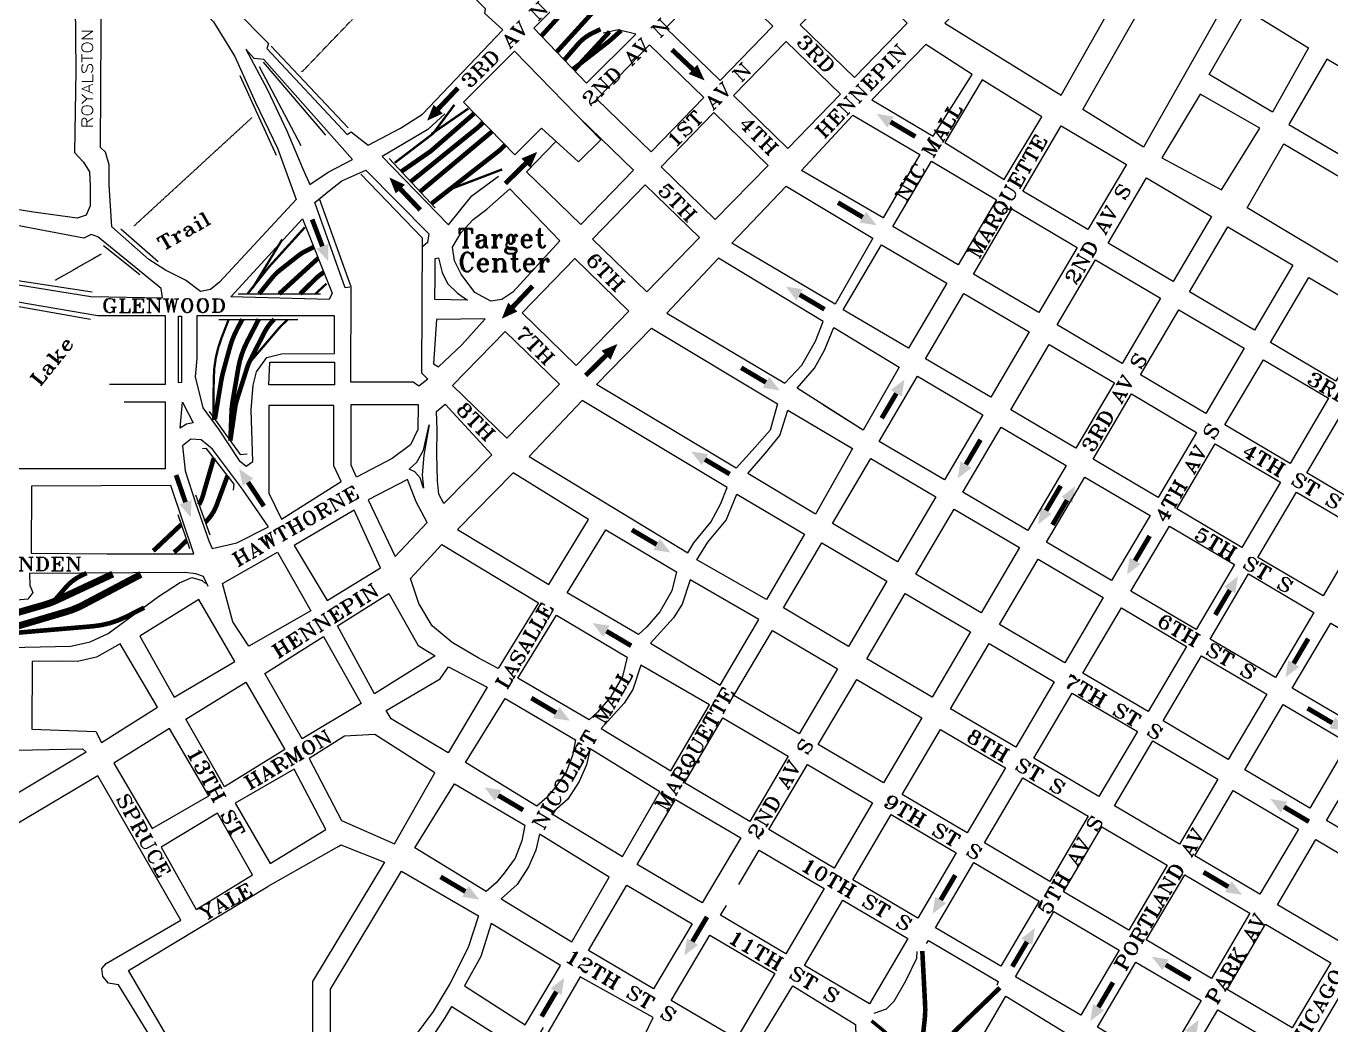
# Model space of a CAD drawing. Header units: feet. Extents: x -273 to 22785, y -15 to 12122.
# Drawn here: x 2718 to 8410, y 4282 to 8638 of the extents above; entities that cross this region are included whole.
import ezdxf

# ---------------------------------------------------------------- set-up
doc = ezdxf.new("R2010")
doc.units = ezdxf.units.FT
doc.header["$MEASUREMENT"] = 0
doc.linetypes.add('Hidden', pattern=[0.375, 0.25, -0.125])
doc.linetypes.add('Hidden 2', pattern=[0.1875, 0.125, -0.0625])
for name, color, linetype in [('Freeways', 2, 'Continuous'), ('Rail Roads', 3, 'Hidden 2'), ('Street Curbs', 7, 'Continuous'), ('Street Names', 7, 'Continuous'), ('Text Labels and Directions', 1, 'Hidden'), ('Traffic Direction Arrow', 7, 'Continuous')]:
    doc.layers.add(name, color=color, linetype=linetype)
doc.styles.add('Roman 60', font='romant.shx', dxfattribs={"height": 60})

# ---------------------------------------------------------------- blocks, each defined once
blk = doc.blocks.new('Arrow')
at = {"layer": 'Street Curbs', "const_width": 23.4}
blk.add_lwpolyline([(-67.3, -0.9), (-207.4, -0.9)], dxfattribs=at)
at = {"layer": 'Street Curbs'}
blk.add_solid([(-67.3, 30.7), (10.7, -0.5), (-67.3, -31.3)], dxfattribs=at)

msp = doc.modelspace()

# ---------------------------------------------------------------- linework, layer by layer
at = {"layer": 'Freeways'}
for points, const_width in [([(5182, 8832.7), (4970, 8599.4), (4965.5, 8594.3)], 20), ([(5313.8, 8618.9), (5260.3, 8571.2), (5103.7, 8450.2)], 20), ([(4326, 8041.7), (4492.7, 8168.7), (4586.4, 8294.6)], 10), ([(4672.6, 8258.5), (4667.4, 8252.5), (4482.8, 8092.2), (4356.4, 8004.7)], 20), ([(4647.2, 8278.3), (4486.2, 8167.3)], 10), ([(4579.8, 7930.9), (4776.4, 8006), (4795, 8013.1)], 10), ([(3835.5, 7707.7), (3706.8, 7496.7)], 10)]:
    msp.add_lwpolyline(points, dxfattribs=dict(at, const_width=const_width))
for points, const_width in [([(5032.1, 8524.8), (5243.3, 8756.6, 0.011103), (5249.1, 8763.2)], 20), ([(5065.5, 8490), (5124.7, 8558.5, -0.104958), (5190.9, 8608.7), (5223.9, 8624.2)], 20), ([(5263.2, 8613.4), (5115.8, 8454, 0.000163), (5115.7, 8453.9), (5108, 8445.6, -0.040444)], 20), ([(4397.8, 7960.7), (4683.8, 8192, 0.020716), (4696.2, 8202.9), (4712.1, 8218.1, 0.017225)], 20), ([(4438.7, 7917.3), (4737.7, 8167.3, 0.020298), (4749.7, 8178.2), (4750.4, 8178.8, 0.020112)], 20), ([(4807.5, 8120.4), (4800.1, 8112.3, -0.040444), (4776.3, 8090.4), (4487.8, 7865, -0.024563)], 20), ([(3933.7, 7760), (3781.9, 7592.7, 0.016389), (3773.4, 7582.7), (3683.8, 7470, 0.075261)], 10), ([(3734.4, 7470), (3792.5, 7541.6, -0.055745), (3824.2, 7572.8), (3904.2, 7635.7, -0.055947), (3942.1, 7659.2), (3957.9, 7666.7, 0.021134), (3972.9, 7674.6)], 20), ([(3821.8, 7470), (3984.4, 7618.5, -0.013079), (3992.3, 7625.3)], 20), ([(4016.6, 7564), (4014, 7562.4, 0.052827), (3981, 7536.2), (3913.5, 7470, 0.08096)], 20), ([(4028.2, 7514.6), (3980, 7470, 0.028976)], 10), ([(3602.5, 7359, 0.016767), (3597.2, 7346.6), (3570.7, 7278.5, 0.089858), (3536.7, 7103.5), (3534.4, 6920.5)], 10), ([(3541.7, 6923.4, -0.012861), (3543.1, 6933.6), (3569.4, 7092.2, -0.025891), (3578.3, 7132.6), (3606.8, 7236.4, -0.05713), (3640.8, 7321), (3658.4, 7353.4, -0.007942), (3661.5, 7359)], 20), ([(3800.4, 7359), (3796, 7354.6, 0.08096), (3757.9, 7302.7), (3695, 7179.3, 0.040824), (3682.6, 7149.1), (3637.3, 7007, 0.041056), (3630, 6975), (3608.9, 6830)], 20), ([(3609.3, 6829.5), (3614.2, 6953.1, -0.032358), (3619.5, 7004.6), (3643.6, 7146, -0.077714), (3682.9, 7263.2), (3727.8, 7349.7, -0.013221), (3732.9, 7359)], 20), ([(3860.4, 7359), (3843, 7342.8, 0.028976), (3818.9, 7317.8), (3698.7, 7177.1)], 10), ([(3472.7, 6550.7, 0.05564), (3489.7, 6591.7), (3532.9, 6740, 0.017494), (3536.3, 6753.6)], 20), ([(3499.9, 6474.2), (3501.7, 6476, 0.110489), (3549.3, 6549.2), (3592.9, 6666.5, 0.013334), (3596.4, 6676.6)], 20), ([(3272.4, 6349.6, 0.021091), (3285.1, 6360.6), (3395, 6464.4, 0.133508)], 20), ([(3362.9, 6343.6, 0.038988), (3386.8, 6363.6), (3418.8, 6394.9, 0.110489)], 20), ([(3218.7, 6246.5), (2967.1, 6113.6, -0.049759), (2893.6, 6083.7), (2608.4, 5999.4, -0.033152), (2556.7, 5987.8), (1629.1, 5843.1, 0.006138), (1619.4, 5841.5), (1060.4, 5740.2, 0.054153), (977.5, 5715.7), (809.4, 5645.5, 0.043333), (748, 5613.4)], 30), ([(3096.1, 6247.9), (2853.1, 6134.6, -0.039093), (2794.6, 6112.7), (2573.4, 6049.2, -0.033194)], 30), ([(2981.7, 6252.2), (2957.5, 6240.7, 0.103073), (2892.5, 6191.4), (2843.5, 6135)], 20), ([(3232.9, 6101.4), (3154.7, 6061.9, -0.096067), (3008.2, 6020.3), (2554.4, 5981.5)], 20), ([(6618.6, 4127.4), (6637.9, 4305.5, 0.039991), (6639.7, 4369.3), (6627.5, 4604)], 20), ([(6966, 4444), (6773.6, 4258.2, 0.140367), (6663.4, 4067.5)], 20), ([(6606.7, 3353.5), (6661, 3787.7, 0.236774), (6550.6, 4167.6, 0.04254), (6405.9, 4299.3, 0.329815)], 15)]:
    msp.add_lwpolyline(points, format="xyb", dxfattribs=dict(at, const_width=const_width))
at = {"layer": 'Rail Roads'}
for points in [[(3920.6, 8438.5), (3933.3, 8450.3), (4383.3, 8920.3)], [(3188.4, 7765.9), (3703.3, 8239)], [(2846.2, 7530.5), (3045.3, 7644.2)]]:
    msp.add_lwpolyline(points, dxfattribs=at)
at = {"layer": 'Street Curbs'}
for p, q in [((4301.2, 8060), (4502.7, 7845.8)), ((3130.6, 7753.6), (3293.8, 7611.6)), ((3055.8, 7681), (3214.6, 7554)), ((3457.2, 6594.3), (3519.5, 6418.9)), ((3380.1, 6507.7), (3431.2, 6358.9))]:
    msp.add_line(p, q, dxfattribs=at)
for points in [[(3330.2, 9013.4), (3775.2, 8561.5), (3768, 8540.1), (4118.5, 8165.9), (4136.6, 8176.2), (4210.4, 8118.7), (4351.5, 8193), (4447.3, 8253.8), (4797.6, 8622.1), (4718.5, 8693.1), (4721.8, 8713.6), (4399.6, 9037.4), (4373.6, 9032.7), (4043.5, 9363.1), (3425.8, 9371.9), (3103.1, 9373), (3101, 9251.4)], [(2433.1, 7932.9), (2433.1, 9296.1), (2777.4, 9297.2), (2931.4, 9161), (2929, 9020.7), (2935.2, 8444.2), (2929, 8086.8), (2968, 8044), (2994.9, 8002.3), (2997.5, 7941.3), (2997.8, 7854.5), (2980.7, 7813.2), (2941.2, 7799.6), (2749.8, 7826.8), (2477.2, 7870.5), (2439.8, 7888.7)], [(7253, 9192.7), (6726.4, 8650.7), (7232.7, 8336.7), (7601.6, 8988.5)], [(6094.5, 8644.2), (6324.3, 8881), (6561.1, 8651.2), (6331.3, 8414.4)], [(7686.4, 8906), (7957, 8754.9), (7593, 8110.7), (7328.3, 8273.8)], [(3047.2, 8870.9), (3332.4, 8872.3), (3535.3, 8656.1), (3628.9, 8505.3), (3718.5, 8304.5), (3815, 8105.2), (3896.7, 7882), (3561, 7521.5), (3523, 7489), (3478.4, 7480), (3413.5, 7529.9), (3325.5, 7574), (3253, 7619.5), (3092.2, 7762.1), (3081, 7946.4), (3080.6, 8032.4), (3064.3, 8087.7), (3043.1, 8108.9)], [(5509.4, 8630.6), (5739.3, 8867.4), (5976.1, 8637.5), (5746.2, 8400.7)], [(8041, 8708.3), (8311.7, 8543.3), (8155.2, 8262.2), (7879.5, 8427.2)], [(5207.3, 8319.7), (5437.2, 8556.5), (5674, 8326.7), (5444.1, 8089.9)], [(5803.9, 8334.7), (6033.7, 8571.5), (6270.5, 8341.6), (6040.7, 8104.8)], [(6643, 8557.8), (6407.8, 8316.1), (6674.5, 8158.6), (6845.5, 8427.1)], [(3955.6, 7947.3), (4035.3, 8000.8), (4142.1, 8056.5), (3754.4, 8492.2), (3712.9, 8496.7), (3675.9, 8537.7), (3770.7, 8359.9), (3855, 8181.2), (3925.9, 8015.2)], [(5127.1, 8045.6), (5224.9, 8142.4), (4848.5, 8529.4), (4626.1, 8306.1), (4850.3, 8076.6), (4966.3, 8192.7)], [(8864.7, 7833.9), (9026.1, 8118.1), (8392.7, 8493.2), (8226.8, 8209.5)], [(6888.2, 8404.1), (6725.2, 8131), (6984.3, 7969.1), (7148.8, 8241.7)], [(7672.5, 8063), (7932.1, 7923.7), (8099.5, 8193.5), (7839.9, 8341.5)], [(5487.8, 8023.8), (5717.6, 8260.6), (5954.4, 8030.7), (5724.5, 7793.9)], [(6325, 8249.2), (6616.6, 8077.6), (6457.3, 7801.7), (6100.7, 8008.6)], [(7065.8, 7918.4), (7233.3, 8202.7), (7517.6, 8035.1), (7350.1, 7750.8)], [(8204.2, 8123.9), (9192.3, 7540.8), (9024.8, 7258), (8045.1, 7845.4)], [(6499.3, 7764.1), (6666.9, 8048.4), (6951.2, 7880.8), (6783.6, 7596.5)], [(7437.7, 7691.2), (7605.2, 7975.5), (7889.5, 7807.9), (7721.9, 7523.6)], [(4745.2, 7438.8), (4675.2, 7476), (4615.6, 7556.3), (4586.8, 7614.6), (4577.6, 7673.5), (4615.8, 7737.1), (4668.7, 7794.9), (4727.7, 7839.7), (4828.2, 7928.5), (5046.4, 7701.4), (4841.9, 7477.5), (4792.7, 7445.9)], [(5189.2, 7709.1), (5419.1, 7945.8), (5655.9, 7716), (5426, 7479.2)], [(6411.3, 7713), (6247.2, 7424.5), (5796.2, 7691.8), (6033.9, 7940.1)], [(6851, 7556.2), (7018.6, 7840.5), (7302.8, 7672.9), (7135.3, 7388.6)], [(3610.7, 7457.9), (3924.2, 7797.6), (4052.7, 7472.8), (4040.8, 7445.9)], [(7792.4, 7478.8), (7959.9, 7763.1), (8244.2, 7595.5), (8076.6, 7311.3)], [(6282.6, 7400.3), (6450.1, 7684.6), (6734.4, 7517), (6566.9, 7232.8)], [(4501.3, 7446.2), (4502.5, 7544.9), (4502.6, 7624), (4516.5, 7627.7), (4532.4, 7562.8), (4556.5, 7515.5), (4600.6, 7472.5), (4643.5, 7442.5)], [(4881.3, 7387.2), (5111.2, 7624), (5347.9, 7394.2), (5118.1, 7157.4)], [(5513.1, 7385.8), (6027.1, 7080.3), (6102.3, 7159.8), (6162.1, 7263.7), (6195, 7350.3), (5737.9, 7625.5)], [(7215.3, 7334.4), (7382.9, 7618.7), (7667.2, 7451.1), (7499.6, 7166.8)], [(8146.6, 7257.5), (8314.2, 7541.8), (8598.5, 7374.2), (8430.9, 7089.9)], [(6641.8, 7187.5), (6809.3, 7471.8), (7093.6, 7304.2), (6926.1, 7019.9)], [(7579.6, 7116.6), (7747.1, 7400.9), (8031.4, 7233.3), (7863.8, 6949)], [(3383.5, 7082.7), (3383.5, 7372.7), (3396, 7372.7), (3396, 7083.9)], [(4063.4, 7209.5), (4063.4, 7374.2), (3463, 7374.2), (3463, 7187.6), (3456.2, 7108.6), (3488.5, 6973.6), (3557.4, 6879.7), (3647.2, 6743), (3677.4, 6718.1), (3706.7, 6739.2), (3700, 6964.4), (3708.9, 7071.4), (3722.6, 7130.2), (3767.5, 7192.2), (3832.2, 7208.9)], [(4720.7, 7361.9), (4508.9, 7357.7), (4495.3, 7165.2), (4516.5, 7151.5), (4618.9, 7248.4)], [(4577.8, 7070), (4807.7, 7306.7), (5044.5, 7076.9), (4814.6, 6840.1)], [(5446.8, 7320.9), (5996.2, 6991.2), (5963.1, 6875.2), (5885.1, 6787), (5814.9, 6710.6), (5206, 7074.5)], [(7013.6, 6964.8), (7181.2, 7249.1), (7465.5, 7081.5), (7297.9, 6797.2)], [(3781.2, 7172.5), (4062.7, 7172.5), (4062.7, 7073.5), (3776.7, 7073.5)], [(7947.8, 6898.4), (8115.4, 7182.7), (8399.7, 7015.1), (8232.1, 6730.8)], [(6439.5, 6826.4), (6607.1, 7110.7), (6891.3, 6943.1), (6723.8, 6658.9)], [(5604.3, 6340.9), (5630.7, 6384.3), (5705.2, 6473.8), (5748.8, 6555.5), (5775.9, 6625.9), (5143.8, 7005.6), (4912, 6760.8)], [(7372.3, 6749.5), (7539.9, 7033.8), (7824.2, 6866.2), (7656.6, 6581.9)], [(3389.8, 6884.8), (3400.8, 6997.2), (3446.7, 6907.6), (3417.6, 6901.5)], [(4092.9, 6652.5), (4060.8, 6720.1), (4060.8, 6983.7), (3776.2, 6983.7), (3776.2, 6601.4), (3831.9, 6487.7)], [(4159.3, 6670.6), (4135.7, 6723.3), (4135.7, 6987), (4428.9, 6987), (4426.7, 6878.3), (4394.6, 6812.3), (4315.5, 6751.4)], [(4540, 6555.4), (4517.9, 6597.2), (4512.2, 6654.2), (4510.2, 6771.8), (4511.4, 6877.5), (4508.4, 6957.1), (4546.6, 6989.6), (4749.1, 6768.3)], [(8304.5, 6689), (8472.1, 6973.3), (8756.4, 6805.8), (8588.8, 6521.5)], [(4388.4, 6706.2), (4422.5, 6736.2), (4451.4, 6789.1), (4476.1, 6899.1), (4453.7, 6767.1), (4446.3, 6680.4), (4451.5, 6623.4), (4437.4, 6668.3), (4414, 6694.5)], [(6803.8, 6605.2), (6971.4, 6889.4), (7255.7, 6721.9), (7088.1, 6437.6)], [(3530.3, 6360.2), (3636.7, 6384.9), (3775.6, 6454.2), (3662.6, 6617.7), (3530.8, 6793), (3481.7, 6833.1), (3437.3, 6836.2), (3400.9, 6807.6), (3412.5, 6697.9), (3457.3, 6559.2), (3514.7, 6392.4)], [(7737.6, 6532.2), (7905.2, 6816.5), (8189.5, 6648.9), (8021.9, 6364.6)], [(6235.1, 6468.3), (6402.7, 6752.6), (6687, 6585.1), (6519.4, 6300.8)], [(4328.3, 6324.5), (4467.4, 6472.8), (4420.3, 6563.5), (4381.8, 6660.7), (4210.6, 6571.7)], [(5171.3, 6485.7), (4843.2, 6689.9), (4599.5, 6442.5), (4997.6, 6203.1)], [(7169.1, 6386.9), (7336.6, 6671.2), (7620.9, 6503.6), (7453.4, 6219.3)], [(3070.2, 6337), (3450.4, 6335.7), (3349.7, 6634.6), (2741.2, 6631.8), (2739.5, 6339.2)], [(8091.8, 6320.8), (8259.4, 6605.1), (8543.6, 6437.5), (8376.1, 6153.3)], [(5643.2, 6309.8), (5691.8, 6386.5), (5771.2, 6483.7), (5818.4, 6596.4), (6114, 6421.9), (5947.8, 6136.4)], [(4148.6, 6527.2), (3887.5, 6372.3), (4030.9, 6133.3), (4264.1, 6275.1)], [(6599.5, 6247.1), (6767, 6531.4), (7051.3, 6363.8), (6883.7, 6079.5)], [(5246.5, 6440.5), (5555.7, 6257.6), (5534.2, 6174.2), (5481.8, 6083.4), (5425.5, 6017.6), (5389.4, 5984.6), (5078.1, 6166.5)], [(7537.8, 6173.2), (7705.4, 6457.5), (7989.7, 6289.9), (7822.1, 6005.6)], [(4531.2, 6376.5), (4953, 6122.4), (4776.8, 5835.8), (4689.6, 5882.2), (4576.6, 5948.9), (4489.1, 6022.4), (4430.8, 6119.9), (4394.8, 6228.6)], [(6021.4, 6100.1), (6189, 6384.4), (6473.3, 6216.8), (6305.7, 5932.5)], [(3574.9, 6206.5), (3814.8, 6343.1), (3960.1, 6087.6), (3689.5, 5932.9), (3619.3, 6040.4)], [(6964.7, 6028.8), (7132.3, 6313.1), (7416.6, 6145.5), (7249, 5861.2)], [(5614.7, 6222.8), (5579.5, 6116.2), (5541.7, 6057.7), (5442.4, 5946.8), (5745.2, 5762.8), (5913.9, 6049.8)], [(7883.4, 5964.2), (8051, 6248.5), (8335.3, 6080.9), (8167.7, 5796.6)], [(4301, 6163.3), (4429, 5936.6), (4502.7, 5891.4), (4238.4, 5725.9), (4076.4, 6022.8)], [(6385.7, 5878.8), (6553.3, 6163.1), (6837.6, 5995.6), (6670, 5711.3)], [(3472.1, 6137.5), (3214, 5977.8), (3364.3, 5711.4), (3628.1, 5866.2)], [(7328.4, 5816), (7496, 6100.3), (7780.3, 5932.7), (7612.7, 5648.5)], [(5031.3, 6068.3), (5340.6, 5885.4), (5319.1, 5802), (5266.6, 5711.2), (5210.4, 5645.4), (5174.2, 5612.4), (4863, 5794.3)], [(8241.6, 5750.4), (8409.2, 6034.6), (8693.5, 5867.1), (8525.9, 5582.8)], [(5805.9, 5718.4), (5973.5, 6002.6), (6257.7, 5835.1), (6090.2, 5550.8)], [(3129.1, 5944.3), (3024.7, 5885.5), (2942.4, 5867.2), (2862.7, 5868.1), (2745.2, 5866.5), (2742.4, 5571.8), (3022.7, 5561), (3047.2, 5513.3), (3291.3, 5667.1)], [(4014.7, 5976.3), (4179.9, 5684), (3921.6, 5528.9), (3759.2, 5813.7)], [(6751, 5660.6), (6918.6, 5944.9), (7202.9, 5777.3), (7035.3, 5493)], [(7678.1, 5607.6), (7845.6, 5891.9), (8129.9, 5724.3), (7962.4, 5440)], [(4288.4, 5653.4), (4524, 5790.5), (4560.4, 5844.1), (4729.8, 5755.1), (4559.1, 5468.5), (4310.9, 5616.6)], [(5399.6, 5850.6), (5364.4, 5744), (5326.5, 5685.4), (5227.3, 5574.5), (5530, 5390.5), (5698.7, 5677.5)], [(3676.4, 5776.1), (3846.6, 5483.5), (3583.6, 5319.6), (3415.3, 5615.8)], [(6173.6, 5504.6), (6341.2, 5788.9), (6625.5, 5621.3), (6457.9, 5337.1)], [(4808, 5706), (5114.2, 5524.5), (5101.5, 5457.3), (5071.9, 5381.3), (5024.7, 5315.6), (4989.7, 5273.1), (4946.1, 5236), (4634.2, 5426.9)], [(7113.8, 5444.8), (7281.3, 5729.1), (7565.6, 5561.5), (7398, 5277.2)], [(8033.8, 5394.7), (8201.3, 5679), (8485.6, 5511.4), (8318, 5227.1)], [(5590.3, 5337), (5757.9, 5621.3), (6042.2, 5453.8), (5874.6, 5169.5)], [(3515, 5281.5), (3343.7, 5574.1), (3101, 5423.9), (3268.5, 5138.2)], [(4500.6, 5381.6), (4238.6, 5548.6), (4106.5, 5541.4), (3952.5, 5443.4), (4094.6, 5172.7), (4324.7, 5072)], [(6538.9, 5286.4), (6706.5, 5570.7), (6990.7, 5403.1), (6823.2, 5118.8)], [(7465.4, 5236.9), (7633, 5521.2), (7917.2, 5353.6), (7749.7, 5069.3)], [(2380.7, 5474.4), (2964.6, 5486.4), (2980.2, 5471.6), (2371.7, 5107.9)], [(5178.8, 5485.3), (5162.6, 5416.5), (5130, 5343.4), (5080.9, 5266.7), (5010.6, 5204.2), (5319.9, 5015.8), (5482.1, 5298.3)], [(5958.4, 5133.4), (6126, 5417.7), (6410.3, 5250.1), (6242.7, 4965.8)], [(8391.1, 5173.9), (8558.6, 5458.1), (8842.9, 5290.6), (8675.3, 5006.3)], [(4025.9, 5134), (3886.8, 5397.3), (3629.9, 5248.2), (3782.1, 4985.8)], [(6899.1, 5075.1), (7066.6, 5359.3), (7350.9, 5191.8), (7183.3, 4907.5)], [(4587.3, 5333.6), (4893.5, 5152.2), (4880.9, 5084.9), (4851.3, 5009), (4804, 4943.3), (4769, 4900.8), (4725.4, 4863.7), (4413.5, 5054.6)], [(7816.1, 5019.4), (7983.7, 5303.7), (8268, 5136.1), (8100.4, 4851.9)], [(5383.5, 4981), (5551, 5265.3), (5835.3, 5097.7), (5667.7, 4813.4)], [(3705.2, 4936.8), (3552.8, 5205.3), (3307, 5057), (3459.5, 4785)], [(6323.7, 4915.1), (6491.3, 5199.4), (6775.6, 5031.8), (6608, 4747.5)], [(7243.7, 4862), (7411.3, 5146.3), (7695.6, 4978.8), (7528, 4694.5)], [(4958.1, 5112.9), (4942, 5044.1), (4909.3, 4971.1), (4860.2, 4894.4), (4789.9, 4831.9), (5099.2, 4643.5), (5261.4, 4926)], [(8176.3, 4805.6), (8343.9, 5089.9), (8628.2, 4922.3), (8460.6, 4638)], [(4045.6, 4006.4), (4045.6, 4437.5), (4356.2, 4952.7), (4691.7, 4758.1), (4646.3, 4618.8), (4567.7, 4463.6), (4494.1, 4339.5), (4371, 4176.2), (4357, 4087.9), (4361.6, 4003.8)], [(6685.4, 4705.3), (6852.9, 4989.6), (7137.2, 4822), (6969.6, 4537.8)], [(7604.4, 4652.2), (7772, 4936.5), (8056.3, 4768.9), (7888.7, 4484.7)], [(5171.3, 4606.3), (5338.9, 4890.5), (5623.2, 4723), (5455.6, 4438.7)], [(6113.1, 4541.4), (6280.6, 4825.7), (6564.9, 4658.1), (6397.3, 4373.9)], [(4746.7, 4724.7), (4701.9, 4579.9), (4629.9, 4452.4), (4895.4, 4281.9), (5048.9, 4540.7)], [(7034.1, 4491.4), (7201.6, 4775.7), (7485.9, 4608.1), (7318.3, 4323.8)], [(5532.6, 4388.4), (5700.2, 4672.7), (5984.5, 4505.2), (5816.9, 4220.9)], [(7957.1, 4436.3), (8124.7, 4720.6), (8409, 4553), (8241.4, 4268.7)], [(7391.3, 4271.5), (7558.9, 4555.8), (7843.2, 4388.2), (7675.6, 4103.9)], [(8336, 4215.7), (8503.5, 4500), (8787.8, 4332.4), (8620.2, 4048.2)], [(5893.8, 4175.7), (6062.5, 4452.8), (6336.6, 4282.9), (6340.6, 4123.2), (6324.7, 4070.5), (6278.7, 4065.4), (6074.5, 4060.3)], [(6826.8, 4121.8), (6991.5, 4406.8), (7263, 4240.9), (7134.7, 4010), (7035.4, 4023.3), (6946.4, 4051.7)], [(4423.2, 4005.1), (4416.8, 4077.1), (4429.9, 4144.9), (4488.5, 4224.7), (4543.1, 4308), (4574.9, 4362.5), (4852.6, 4186.7), (4783.9, 4074.2), (4749.5, 4021.2), (4714.6, 4003.7)], [(7749, 4063.7), (7916.6, 4347.9), (8200.8, 4180.4), (8033.3, 3896.1)]]:
    msp.add_lwpolyline(points, close=True, dxfattribs=at)
for points in [[(5161.9, 8860.2), (4932.3, 8628.9), (5162.4, 8388.9), (5377.8, 8602.8), (5300.5, 8622.3), (5234.7, 8606.6)], [(3787.6, 8550), (4122.5, 8194.6)], [(3735.4, 8462.4), (3916.1, 8117)], [(3751.6, 8480), (4023.4, 8161.7)], [(3649.7, 8422.3), (3808.2, 8075.8)], [(4544.9, 8255.6), (4469.9, 8186.5), (4271.3, 8068.9), (4560.2, 7770.6), (4661.9, 7898.4), (4778.6, 7982.9)], [(5130.4, 8239.6), (5130.5, 8239.7), (5367.3, 8009.8), (5137.4, 7773), (4900.6, 8002.9)], [(1972.1, 7624), (3000.2, 7459), (3313.6, 7453.2), (3307, 7492.9), (3031.1, 7718.2), (3002.6, 7729.5), (2970.2, 7713), (2678.6, 7768.9), (2358.7, 7829), (2354.2, 8093.8), (2038.6, 8082.9), (2042, 7619.8)], [(4900.6, 8002.9), (5029.1, 8135.2)], [(4130.6, 7499.3), (4109.5, 7496.1), (3978.1, 7869), (4041.8, 7920.7), (4095.9, 7963.6), (4199.5, 8009.8), (4474.2, 7732.1), (4468.7, 7694.7), (4449, 7676.9)], [(4177.8, 7991.5), (4445.5, 7714.5), (4443, 7124.1)], [(4444, 7123.6), (4470.7, 7097.8), (4430.8, 7067.3), (4407, 7084.6), (4134.8, 7085), (4136.6, 7500.7), (3998.3, 7884.2)], [(3081.4, 7076.2), (3325.9, 7076.2), (3325.9, 7374.7), (3031.5, 7374.7), (1973.9, 7555)], [(2644.5, 7534.4), (3006.2, 7479.4)], [(3642.9, 7470), (4002.9, 7470)], [(2604.4, 7428.9), (2999.3, 7359.1)], [(3558.9, 7359), (3903.2, 7359)], [(6082, 7058.4), (6156.5, 7145.5), (6200.6, 7224.6), (6240.9, 7323.8), (6526.5, 7150.6), (6369.2, 6875.7), (6197.1, 6985.2)], [(6369.2, 6875.7), (6082, 7058.4)], [(3146.1, 6998.7), (3324.9, 6998.7), (3324.9, 6707.7), (2662.6, 6707.7), (2662.6, 6335.5), (2314, 6335.5), (2274, 6053.3), (2273.3, 6028.2)], [(3517.3, 6957.2), (3652.5, 6769.4), (3682.6, 6773)], [(6162, 6508.6), (5865.8, 6686.2), (5941.4, 6773.2), (6006.5, 6852.2), (6040.6, 6963.3), (6323.2, 6795)], [(6141.4, 6903.2), (6323.2, 6795), (6162, 6508.6)], [(3487.8, 6795), (3501.8, 6797.8), (3624.4, 6640.7), (3620.6, 6614.7)], [(2329.6, 5917.6), (2329.6, 5916.6), (2344, 5812.5), (2510, 5924.9), (2913.4, 5933), (2997.2, 5951.9), (3076.4, 5988.8), (3296.2, 6149.5), (3387.4, 6210.5), (3441.3, 6233.1), (3486.5, 6220.7), (3501, 6206.9)], [(3512.5, 6193.6), (3491.7, 6237.4), (3458.5, 6249.7), (3411, 6255), (2733, 6250.1), (2733.9, 6197.7), (2746.8, 6167.3), (2726.3, 6139), (2677, 6134.6), (2661.2, 6158.9), (2674.3, 6181.5), (2659.4, 6246.2), (2351.6, 6249.1), (2331.2, 6048.3), (2331, 6036.7)], [(3305.8, 3995.9), (3311.9, 4146.4), (3121.6, 4456.2), (3078, 4464.1), (3053, 4492.2), (3048.5, 4527.9), (3067.6, 4549.6), (3393.6, 4737.9), (3030.8, 5368.5), (2412.9, 5001.5), (2571.6, 4741.8), (2609.4, 4745.4), (2637.7, 4723.9), (2634.6, 4690), (2631.1, 4667.7), (2066.7, 4326.2)], [(4080.2, 5060.3), (4091.4, 5066.5), (4281.1, 4991.3), (3967.7, 4471.6), (3967.7, 4005.9)], [(4080.2, 5060.3), (3773.2, 4885.7)], [(5826.6, 4893.4), (5915.4, 5044), (6199.6, 4876.4), (6032.1, 4592.1), (5747.8, 4759.7)], [(3370.2, 4021.3), (3360.9, 4185), (3164.8, 4518.4), (3773.2, 4885.7)], [(5747.8, 4759.7), (5772.9, 4802.3)], [(6646.1, 4636.8), (6654, 4649.9), (6958.2, 4471), (6952.9, 4452.9)], [(6418.1, 4333.5), (6470.9, 4352.2), (6504.5, 4385.2), (6555.5, 4473.5), (6603.8, 4573.2), (6605, 4602.3)], [(4973.7, 4270.4), (4859.9, 4081.7), (4837.3, 4042.8), (4844.7, 4010.4), (4914.5, 3999.7), (5201.4, 3996.8), (5274.1, 4032.3), (5328.5, 4089), (5413.8, 4233.3), (5453.9, 4313.4), (5135.7, 4491.7), (4986.6, 4235)]]:
    msp.add_lwpolyline(points, dxfattribs=at)

# ---------------------------------------------------------------- block references
at = {"layer": 'Traffic Direction Arrow', "yscale": 0.8960000000006403, "zscale": 0.8960000000000001}
for p, xscale, rotation in [((5671.2, 8408), 0.8959999999997477, 316.5994841957781), ((4474.4, 8232.2), 0.8959999999997388, 226.5563968490701), ((6436.7, 8249.9), 0.8960000000001009, 149.4509984313286), ((4940.5, 8083), 0.8960000000009245, 44.67619722968665), ((4308.9, 7970.5), 0.8959999999995127, 133.5149038298976), ((6420.1, 7774.5), 0.8960000000001009, 329.4509984313286), ((4032.6, 7621.5), 0.8960000000005913, 290.8083701159907), ((4799.9, 7368.5), 0.8959999999997388, 226.5563968490701), ((6040.4, 7496.6), 0.8960000000001009, 149.4509984313286), ((5290.6, 7245.2), 0.8960000000009245, 44.67619722968665), ((5997.7, 7054.1), 0.8960000000001009, 329.4509984313286), ((6544.2, 7088.2), 0.8960000000001009, 59.45099843132864), ((6787.6, 6673.4), 0.8960000000001009, 239.4509984313287), ((5626.9, 6777.8), 0.8960000000001009, 149.4509984313286), ((3652.4, 6698.7), 0.8959999999993001, 123.4136486775672), ((3433.5, 6504.5), 0.8959999999984456, 288.936818846549), ((7137.5, 6472.5), 0.8960000000001009, 239.4509984313287), ((7289, 6623.1), 0.8960000000001009, 59.45099843132864), ((5521.1, 6347.1), 0.8960000000001009, 329.4509984313286), ((7525.5, 6253.9), 0.8960000000001009, 239.4509984313287), ((7999.1, 6230.6), 0.8960000000001009, 59.45099843132864), ((5197.2, 6029.1), 0.8960000000001009, 149.4509984313286), ((8217.3, 5805.8), 0.8960000000001009, 239.4509984313287), ((5082.5, 5613.4), 0.8960000000001009, 329.4509984313286), ((8468.3, 5569), 0.8960000000001009, 329.4509984313286), ((4725.8, 5312.5), 0.8960000000001009, 149.4509984313286), ((8153.4, 5262.1), 0.8960000000001009, 149.4509984313286), ((4686.6, 4833.6), 0.8960000000001009, 329.4509984313286), ((6677.6, 4774.2), 0.8960000000001009, 239.4509984313287), ((8014.7, 4854.2), 0.8960000000001009, 329.4509984313286), ((5594.7, 4592.5), 0.8960000000001009, 239.4509984313287), ((7113.8, 4696.3), 0.8960000000001009, 59.45099843132864), ((7637, 4573.7), 0.8960000000001009, 149.4509984313286), ((5060.7, 4479), 0.8960000000001009, 59.45099843132864), ((7365.6, 4306.4), 0.8960000000001009, 239.4509984313287), ((7827.6, 4295.4), 0.8960000000001009, 59.45099843132864)]:
    msp.add_blockref('Arrow', p, dxfattribs=dict(at, xscale=xscale, rotation=rotation))

# ---------------------------------------------------------------- texts
at = {"layer": 'Street Names', "style": 'Roman 60', "width": 1.2}
for s, height, rotation, p in [('3RD AV N', 60, 44.7619, (4651.3, 8361.5)), ('ROYALSTON', 48, 90, (3008.6, 8191.8)), ('2ND AV N', 60, 44.7619, (5179, 8283.1)), ('3RD', 60, 314.6015, (6073, 8566.2)), ('HENNEPIN', 60, 46.0225, (6198.1, 8143.1)), ('1ST AV N', 60, 44.7619, (5546.9, 8103.2)), ('NIC MALL', 60, 58.8509, (6556.7, 7866.1)), ('4TH', 60, 314.6015, (5824, 8208.4)), ('MARQUETTE', 60, 59.9917, (6873.9, 7618.8)), ('5TH', 60, 314.6015, (5468.5, 7918)), ('2ND AV S', 60, 59.9917, (7298, 7505)), ('Trail', 60, 29.6885, (3313.4, 7656.6)), ('6TH', 60, 314.6015, (5154.2, 7614)), ('7TH', 60, 314.6015, (4847.9, 7293.4)), ('Lake', 60, 51.176, (2778.5, 7063.5)), ('3RD AV S', 60, 59.9917, (7370.8, 6772.5)), ('3RD ST S', 60, 329.4489, (8299, 7083.6)), ('8TH', 60, 314.6015, (4587.9, 6962.4)), ('4TH AV S', 60, 59.9917, (7688.4, 6465.6)), ('4TH ST S', 60, 329.4489, (8017, 6769.9)), ('HAWTHORNE', 60, 29.6885, (3639.3, 6278.4)), ('5TH ST S', 60, 329.4489, (7806.2, 6405.1)), ('HENNEPIN', 60, 32.2287, (3814.7, 5877.9)), ('LASALLE', 60, 59.9917, (4814.8, 5740.4)), ('6TH ST S', 60, 329.4489, (7645.1, 6027.6)), ('NICOLLET MALL', 60, 59.9917, (4974.7, 5127.5)), ('7TH ST S', 60, 329.4489, (7238.6, 5764.5)), ('MARQUETTE', 60, 59.9917, (5510, 5208.5)), ('HARMON', 60, 30.6011, (3692, 5304.6)), ('2ND AV S', 60, 59.9917, (5913.1, 5085.3)), ('8TH ST S', 60, 329.4489, (6813.3, 5525.2)), ('13TH ST', 60, 298.3431, (3416.7, 5472.5)), ('SPRUCE', 60, 298.3431, (3108.7, 5269.8)), ('9TH ST S', 60, 329.4489, (6450.5, 5241)), ('5TH AV S', 60, 59.9917, (7179.2, 4755)), ('PORTLAND AV', 60, 59.9917, (7513.4, 4511.9)), ('10TH ST S', 60, 329.4489, (6091.3, 4962.7)), ('YALE', 60, 28.3431, (3493.4, 4733.1)), ('PARK AV', 60, 59.9917, (7912.2, 4365.3)), ('11TH ST S', 60, 329.4489, (5774.3, 4647.8)), ('CHICAGO AV', 60, 59.9917, (8249.4, 4121.6)), ('12TH ST S', 60, 329.4489, (5063, 4564.6))]:
    msp.add_text(s, height=height, rotation=rotation, dxfattribs=at).set_placement(p)
for s, p in [('GLENWOOD', (3047.9, 7389.2)), ('LINDEN', (2588.6, 6261.9))]:
    msp.add_text(s, height=60, dxfattribs=at).set_placement(p)
at = {"layer": 'Text Labels and Directions', "style": 'Roman 60'}
for s, p in [('Target', (4600, 7672.7)), ('Center', (4602.9, 7567.9))]:
    msp.add_text(s, height=82.3, dxfattribs=at).set_placement(p)

doc.saveas('drawing.dxf')
